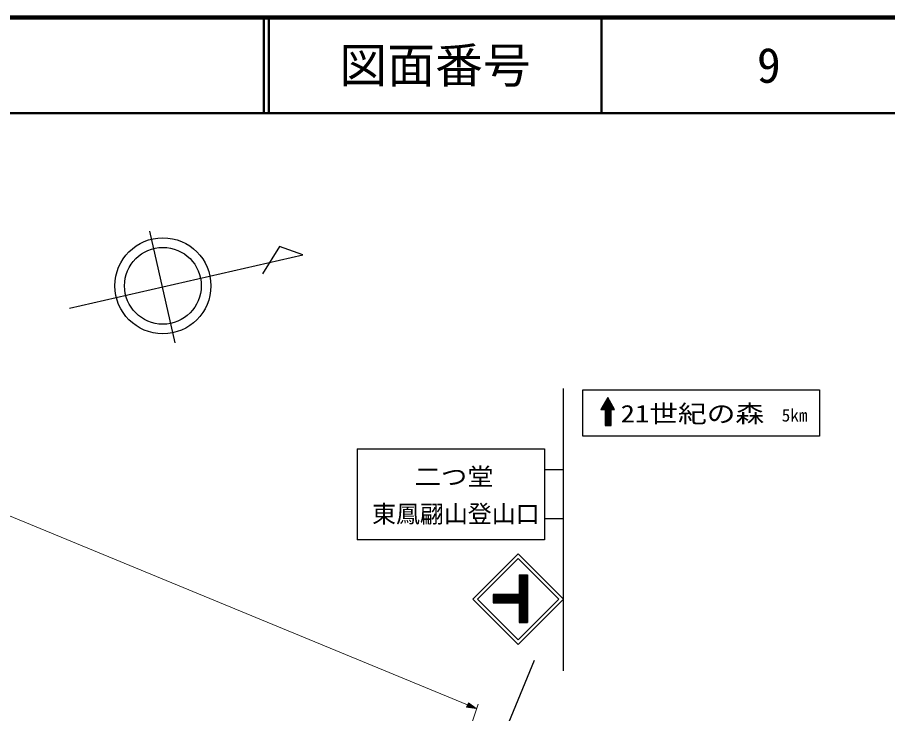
# Model space of a CAD drawing. Units: millimetres, scale not verified. Extents: x 40000 to 680000, y 20000 to 380000.
# Drawn here: x 482982 to 573904, y 307259 to 380000 of the extents above; entities that cross this region are included whole.
import ezdxf
from ezdxf.enums import TextEntityAlignment as Align

# ---------------------------------------------------------------- set-up
doc = ezdxf.new("R2010")
doc.units = ezdxf.units.MM
doc.header["$LTSCALE"] = 1000
for name, color, linetype, lineweight in [('M-BGD', 7, 'Continuous', 25), ('M-STR-HTXT', 7, 'Continuous', 13), ('M-STR-STRC', 7, 'Continuous', 25), ('M-TTL', 2, 'Continuous', 140), ('M-TTL-LINE', 7, 'Continuous', 50)]:
    doc.layers.add(name, color=color, linetype=linetype, lineweight=lineweight)
doc.layers.add('M-TTL-TXT', color=7, linetype='Continuous')
doc.styles.add('ＭＳ ゴシック', font='')
doc.styles.get('ＭＳ ゴシック').set_extended_font_data('MS Gothic')

msp = doc.modelspace()

# ---------------------------------------------------------------- linework, layer by layer
at = {"layer": 'M-BGD'}
for p, q in [((496798, 357664), (499427, 346009)), ((510362, 356078), (508608, 353219)), ((512806, 355193), (510362, 356078)), ((488435, 349617), (512806, 355193))]:
    msp.add_line(p, q, dxfattribs=at)
for radius in [5016, 4013]:
    msp.add_circle((498183, 351957), radius, dxfattribs=at)
at = {"layer": 'M-STR-HTXT'}
for p, q in [((389810, 366061), (530007, 308159)), ((520739, 277131), (531122, 308240)), ((530102, 308390), (529911, 307928)), ((530600, 308023), (530045, 308252)), ((530064, 308298), (530434, 308145)), ((530268, 308268), (530083, 308344)), ((530931, 307778), (530102, 308390)), ((530931, 307778), (529911, 307928)), ((530115, 307898), (529930, 307974)), ((529950, 308021), (530319, 307868)), ((530523, 307838), (529969, 308067)), ((529988, 308113), (530727, 307808)), ((530931, 307778), (530007, 308159)), ((530026, 308206), (530765, 307900))]:
    msp.add_line(p, q, dxfattribs=at)
at = {"layer": 'M-STR-STRC'}
for p, q in [((540048, 311719), (540048, 341229)), ((566788, 341090), (566788, 336230)), ((544817, 340050), (544126, 339359)), ((544767, 340141), (544328, 339702)), ((544717, 340232), (544530, 340045)), ((545163, 339417), (544532, 340049)), ((544992, 339729), (544584, 340138)), ((544821, 340042), (544636, 340227)), ((544867, 339958), (543931, 339022)), ((544000, 339022), (544000, 339145)), ((544144, 339021), (544008, 339158)), ((544286, 339021), (544060, 339247)), ((544917, 339867), (544072, 339022)), ((545007, 338442), (544113, 339336)), ((545007, 338583), (544165, 339425)), ((544967, 339776), (544213, 339021)), ((545006, 338725), (544217, 339514)), ((545006, 338867), (544270, 339603)), ((545006, 339009), (544322, 339692)), ((545017, 339684), (544354, 339021)), ((545135, 339021), (544374, 339781)), ((545067, 339593), (544391, 338917)), ((545117, 339501), (544391, 338775)), ((545167, 339410), (544391, 338634)), ((545217, 339319), (544391, 338492)), ((545276, 339021), (544427, 339870)), ((545334, 339104), (544479, 339960)), ((545267, 339227), (545061, 339021)), ((544003, 339022), (543956, 339069)), ((545006, 338966), (544391, 338351)), ((545007, 338300), (544391, 338917)), ((545006, 338825), (544391, 338209)), ((545008, 338158), (544391, 338775)), ((545006, 338684), (544391, 338068)), ((545008, 338016), (544391, 338634)), ((545007, 338543), (544391, 337927)), ((545008, 337875), (544391, 338492)), ((545007, 338401), (544391, 337785)), ((545009, 337733), (544391, 338351)), ((545007, 338260), (544391, 337644)), ((545317, 339136), (545203, 339021)), ((545367, 339044), (545344, 339021)), ((545009, 337591), (544391, 338209)), ((545008, 338119), (544391, 337502)), ((545009, 337449), (544391, 338068)), ((545008, 337978), (544391, 337361)), ((544956, 337362), (544391, 337927)), ((544815, 337361), (544391, 337785)), ((544673, 337361), (544391, 337644)), ((544532, 337361), (544391, 337502)), ((545008, 337837), (544532, 337361)), ((545009, 337696), (544674, 337361)), ((545009, 337555), (544816, 337361)), ((545009, 337414), (544957, 337362)), ((518493, 334934), (518493, 325417)), ((518493, 334934), (538059, 334934)), ((538059, 334934), (538059, 325417)), ((538059, 332777), (540048, 332777)), ((538059, 327628), (540048, 327628)), ((538059, 325417), (518493, 325417)), ((530573, 319212), (535310, 323949)), ((535310, 323949), (540048, 319212)), ((531068, 319212), (535310, 323454)), ((535310, 323454), (539553, 319212)), ((535393, 321750), (536293, 321750)), ((535393, 321750), (535393, 319717)), ((535393, 320896), (536246, 321750)), ((535393, 321038), (536105, 321750)), ((535393, 321179), (535963, 321750)), ((535393, 321321), (535822, 321750)), ((535393, 321462), (535680, 321750)), ((535393, 321604), (535539, 321750)), ((535393, 321745), (535397, 321750)), ((535393, 321741), (536293, 320841)), ((535393, 320755), (536293, 321655)), ((535393, 321599), (536293, 320699)), ((535393, 320614), (536293, 321514)), ((535393, 321458), (536293, 320558)), ((535393, 320472), (536293, 321372)), ((535393, 321317), (536293, 320417)), ((535393, 320331), (536293, 321231)), ((535393, 321175), (536293, 320275)), ((535393, 320189), (536293, 321089)), ((535393, 321034), (536293, 320134)), ((535525, 321750), (536293, 320982)), ((535666, 321750), (536293, 321124)), ((535808, 321750), (536293, 321265)), ((535949, 321750), (536293, 321407)), ((536000, 320000), (536000, 321750)), ((536091, 321750), (536293, 321548)), ((536232, 321750), (536293, 321689)), ((536293, 321750), (536293, 316785)), ((534586, 318817), (536293, 320524)), ((534728, 318817), (536293, 320382)), ((534869, 318817), (536293, 320241)), ((535011, 318817), (536293, 320099)), ((535393, 320048), (536293, 320948)), ((535393, 320892), (536293, 319992)), ((535393, 319906), (536293, 320806)), ((535393, 320751), (536293, 319851)), ((535393, 319765), (536293, 320665)), ((535393, 320610), (536293, 319710)), ((535393, 320468), (536293, 319568)), ((535393, 320327), (536293, 319427)), ((535393, 320185), (536293, 319285)), ((535393, 320044), (536293, 319144)), ((530573, 319212), (535310, 314474)), ((531068, 319212), (535310, 314969)), ((535393, 319717), (532700, 319717)), ((532700, 319717), (532700, 318817)), ((532700, 318911), (533506, 319717)), ((532700, 319052), (533365, 319717)), ((532700, 319193), (533223, 319717)), ((532700, 319335), (533082, 319717)), ((532700, 319476), (532941, 319717)), ((532700, 319618), (532799, 319717)), ((532700, 319625), (533508, 318817)), ((532700, 319484), (533366, 318817)), ((532700, 319343), (533225, 318817)), ((532700, 319201), (533084, 318817)), ((532748, 318817), (533648, 319717)), ((532749, 319717), (533649, 318817)), ((532889, 318817), (533789, 319717)), ((532891, 319717), (533791, 318817)), ((533031, 318817), (533931, 319717)), ((533032, 319717), (533932, 318817)), ((533172, 318817), (534072, 319717)), ((533173, 319717), (534073, 318817)), ((533313, 318817), (534213, 319717)), ((533315, 319717), (534215, 318817)), ((533455, 318817), (534355, 319717)), ((533456, 319717), (534356, 318817)), ((533596, 318817), (534496, 319717)), ((533598, 319717), (534498, 318817)), ((533738, 318817), (534638, 319717)), ((533739, 319717), (534639, 318817)), ((533879, 318817), (534779, 319717)), ((533881, 319717), (534781, 318817)), ((534021, 318817), (534921, 319717)), ((534022, 319717), (534922, 318817)), ((534162, 318817), (535062, 319717)), ((534163, 319717), (535063, 318817)), ((534303, 318817), (535203, 319717)), ((534305, 319717), (535205, 318817)), ((534445, 318817), (535345, 319717)), ((534446, 319717), (535346, 318817)), ((534588, 319717), (536293, 318012)), ((534729, 319717), (536293, 318154)), ((534871, 319717), (536293, 318295)), ((535012, 319717), (536293, 318437)), ((535152, 318817), (536293, 319958)), ((535153, 319717), (536293, 318578)), ((535293, 318817), (536293, 319817)), ((535295, 319717), (536293, 318720)), ((535310, 314969), (539553, 319212)), ((535310, 314474), (540048, 319212)), ((535393, 320000), (536000, 320000)), ((535393, 319902), (536293, 319002)), ((535393, 319761), (536293, 318861)), ((535393, 318775), (536293, 319675)), ((535393, 318634), (536293, 319534)), ((535393, 318492), (536293, 319392)), ((535393, 318351), (536293, 319251)), ((536000, 320000), (536293, 320000)), ((532700, 319060), (532942, 318817)), ((532700, 318918), (532801, 318817)), ((532700, 318817), (535393, 318817)), ((535393, 318209), (536293, 319109)), ((535393, 318068), (536293, 318968)), ((535393, 317927), (536293, 318827)), ((535393, 318817), (535393, 316785)), ((535393, 318771), (536293, 317871)), ((535393, 317785), (536293, 318685)), ((535393, 318630), (536293, 317730)), ((535393, 317644), (536293, 318544)), ((535393, 318488), (536293, 317588)), ((535393, 317502), (536293, 318402)), ((535393, 318347), (536293, 317447)), ((535393, 317361), (536293, 318261)), ((535393, 318205), (536293, 317305)), ((535393, 317219), (536293, 318119)), ((535393, 318064), (536293, 317164)), ((535393, 317078), (536293, 317978)), ((535393, 317923), (536293, 317023)), ((535393, 316937), (536293, 317837)), ((535393, 317781), (536293, 316881)), ((535393, 316795), (536293, 317695)), ((535393, 317640), (536247, 316785)), ((535393, 317498), (536106, 316785)), ((535393, 317357), (535965, 316785)), ((535524, 316785), (536293, 317554)), ((535665, 316785), (536293, 317412)), ((535393, 317215), (535823, 316785)), ((535393, 317074), (535682, 316785)), ((535393, 316933), (535540, 316785)), ((535393, 316791), (535399, 316785)), ((535393, 316785), (536293, 316785)), ((535806, 316785), (536293, 317271)), ((535948, 316785), (536293, 317130)), ((536089, 316785), (536293, 316988)), ((536231, 316785), (536293, 316847)), ((512580, 253862), (537012, 312846))]:
    msp.add_line(p, q, dxfattribs=at)
msp.add_lwpolyline([(566788, 336230), (542072, 336230), (542072, 341090), (566788, 341090)], dxfattribs=at)
msp.add_lwpolyline([(545006, 339021), (545380, 339021), (544680, 340300), (543928, 339022), (544391, 339021), (544391, 337361), (545009, 337362)], close=True, dxfattribs=at)
at = {"layer": 'M-TTL'}
msp.add_line((680000, 380000), (40000, 380000), dxfattribs=at)
at = {"layer": 'M-TTL-LINE'}
for p, q in [((508747, 380000), (508747, 370000)), ((509247, 380000), (509247, 370000)), ((543997, 380000), (543997, 370000)), ((40000, 370000), (680000, 370000))]:
    msp.add_line(p, q, dxfattribs=at)

# ---------------------------------------------------------------- texts
at = {"layer": 'M-STR-STRC', "style": 'ＭＳ ゴシック'}
for s, width, p in [('21世紀の森', 1.2, (553507, 337127)), ('二つ堂', 1.1, (528613, 330555))]:
    msp.add_text(s, height=1833, dxfattribs=dict(at, width=width)).set_placement(p, align=Align.BOTTOM_CENTER)
for s, height, p in [('5km', 1320, (564185, 337376)), ('東鳳翩山登山口', 1833, (528791, 326660))]:
    msp.add_text(s, height=height, dxfattribs=at).set_placement(p, align=Align.BOTTOM_CENTER)
at = {"layer": 'M-TTL-TXT', "style": 'ＭＳ ゴシック'}
for s, p in [('図面番号', (526622, 375000)), ('9', (561497, 375000))]:
    msp.add_text(s, height=3666, dxfattribs=at).set_placement(p, align=Align.MIDDLE_CENTER)

doc.saveas('drawing.dxf')
